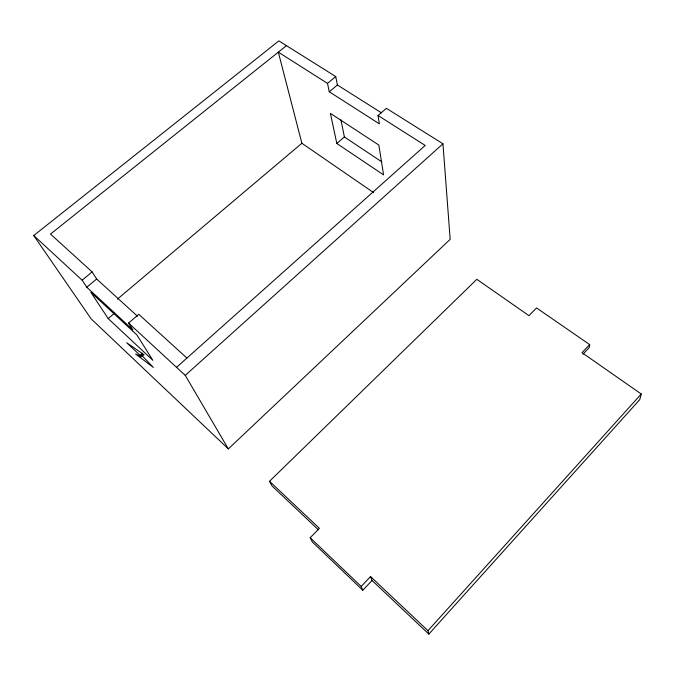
<?xml version="1.0" encoding="UTF-8"?>
<svg xmlns="http://www.w3.org/2000/svg" width="675" height="675" viewBox="0 0 675 675"><rect width="100%" height="100%" fill="white"/><g stroke="black" fill="none" stroke-linecap="round" stroke-linejoin="round"><path stroke-width="1.01" d="M318.398 529.774L272.025 485.966L269.519 481.292L476.828 279.307L528.947 315.655L536.549 307.935L589.68 344.587L589.216 347.583L582.981 354.189M589.68 344.587L582.027 352.688L641.25 394.006L639.731 399.659L428.844 634.103L372.052 580.458L370.541 576.551L361.192 586.448L362.812 590.254L372.052 580.458M428.844 634.103L427.967 630.695L641.25 394.006M362.812 590.254L312.314 541.932L310.171 537.713L319.41 528.331L269.519 481.292M381.417 112.801L337.407 84.991L335.745 76.57L278.868 40.897L33.75 235.533L91.125 318.853L228.344 448.9L450.174 239.347L442.952 143.792L386.378 108.321L378.042 115.492L379.333 123.829L329.265 91.775L327.51 83.396L278.319 52.144L301.877 143.269L373.537 192.569M228.344 448.9L185.254 375.376L442.952 143.792M176.546 367.335L425.199 145.454L378.042 115.492M143.117 355.396L141.598 356.729L135.591 354.012L153.343 367.428L140.974 354.527L142.509 353.185M336.817 143.48L330.396 113.366L378.844 145.074L383.594 174.901L336.817 143.48L344.385 136.983L340.926 119.838M33.75 235.533L82.122 280.184L86.763 287.212L132.865 329.864L128.588 323.072L138.78 314.322L186.924 358.071M108.186 318.592L90.838 292.283L136.907 334.96L152.862 360.332L108.186 318.592L114.412 313.293M117.442 299.109L301.877 143.269M329.265 91.775L337.407 84.991M86.763 287.212L96.643 279.011L137.531 316.271M327.51 83.396L335.745 76.57M82.122 280.184L92.129 271.915L96.643 279.011M286.453 45.655L50.498 234.082L92.129 271.915M140.974 354.527L144.096 354.788L126.706 342.731L141.598 356.729M344.385 136.983L381.696 161.764M128.588 323.072L185.254 375.376M370.541 576.551L427.967 630.695M310.171 537.713L361.192 586.448"/></g></svg>
